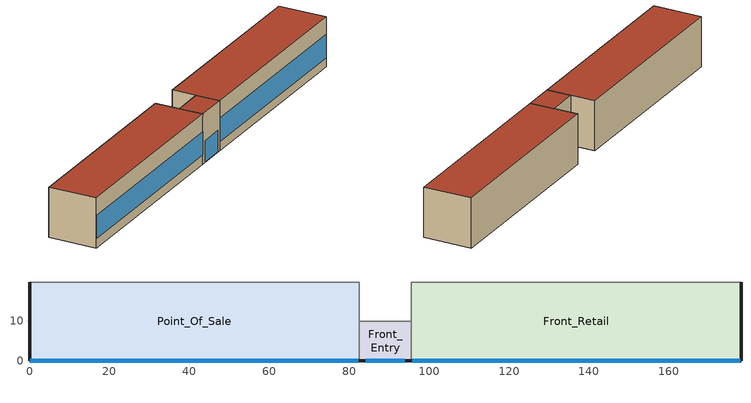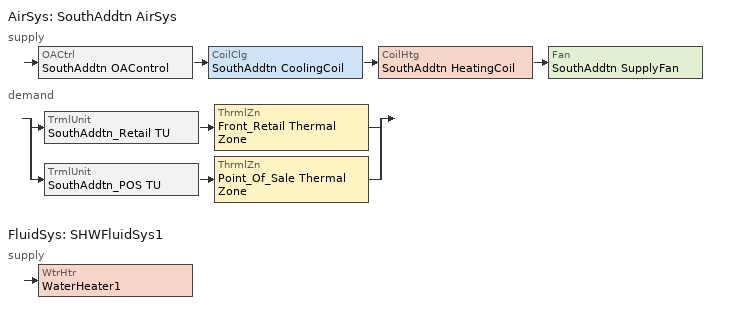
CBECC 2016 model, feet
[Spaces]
Front_Entry
 floor ground (Base_CZ12-SlabOnOrBelowGradeF073): 95.59,9.84 95.59,0 82.46,0 82.46,9.84 z0
 wall outside (Base_CZ12-NonresMetalFrameWallU062_New): 82.46,0 95.59,0 z0:20
 wall to - none - (Base_CZ12-NonresMetalFrameWallU062): 82.46,9.84 95.59,9.84 z0:20
 wall to Front_Retail (Base_CZ12-NonresMetalFrameWallU062_New-Int): 95.59,0 95.59,9.84 z0:20
 wall to Point_Of_Sale (Base_CZ12-NonresMetalFrameWallU062_New-Int): 82.46,9.84 82.46,0 z0:20
 window (FixedWindowU35): 84.1,0 93.95,0 z0.16:8.73
 roof outside (Base_CZ12-FlatNonresWoodFramingAndOtherRoofUnconditioned): 95.59,0 95.59,9.84 82.46,9.84 82.46,0 z20
- none -
 wall to Front_Retail (NACM_Interior Wall): 178.05,19.68 95.59,19.68 95.59,9.84 z0:20
 wall to Point_Of_Sale (NACM_Interior Wall): 82.46,9.84 82.46,19.68 0,19.68 z0:20
Front_Retail
 floor ground (Base_CZ12-SlabOnOrBelowGradeF073): 178.05,19.68 178.05,0 95.59,0 95.59,19.68 z0
 wall outside (Base_CZ12-NonresMetalFrameWallU062_New): 95.59,0 178.05,0 178.05,19.68 z0:20
 window (FixedWindowU35): 95.75,0 177.89,0 z3.74:12.98
 roof outside (Base_CZ12-FlatNonresWoodFramingAndOtherRoofU039): 178.05,0 178.05,19.68 95.59,19.68 95.59,0 z20
Point_Of_Sale
 floor ground (Base_CZ12-SlabOnOrBelowGradeF073): 82.46,19.68 82.46,0 0,0 0,19.68 z0
 wall outside (Base_CZ12-NonresMetalFrameWallU062_New): 0,19.68 0,0 82.46,0 z0:20
 window (FixedWindowU35): 0.16,0 82.3,0 z3.74:12.98
 roof outside (Base_CZ12-FlatNonresWoodFramingAndOtherRoofU039): 82.46,0 82.46,19.68 0,19.68 0,0 z20
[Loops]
AirSys 'SouthAddtn AirSys'
 supply: OACtrl 'SouthAddtn OAControl' > CoilClg 'SouthAddtn CoolingCoil' > CoilHtg 'SouthAddtn HeatingCoil' > Fan 'SouthAddtn SupplyFan'
 demand: split
  | TrmlUnit 'SouthAddtn_Retail TU' > ThrmlZn 'Front_Retail Thermal Zone'
  | TrmlUnit 'SouthAddtn_POS TU' > ThrmlZn 'Point_Of_Sale Thermal Zone'
FluidSys 'SHWFluidSys1'
 supply: WtrHtr 'WaterHeater1'
[Proj]
050006-RetlMed-Run27: ZipCode=90045; CompType=AdditionComplete
[Bldg]
Retail Standalone: WholeBldgModeled=0; TotStoryCnt=1; AboveGrdStoryCnt=1; TotFlrArea=24692; NonResFlrArea=24563; TotCondVol=491263; PlantHtgCap=481362; CoilClgCap=736894
[ConsAssm]
Name | CompatibleSurfType | ExtRoughness | MatRef[1] | MatRef[2] | MatRef[3] | MatRef[4] | SlabType | CRRCInitialRefl | CRRCAgedRefl | CRRCInitialEmit | CRRCAgedEmit | CRRCProdID
Base_CZ12-NonresMetalFrameWallU062_New-Int; Base_CZ12-NonresMetalFrameWallU062 | InteriorWall | MediumRough | Stucco - 7/8 in. | Compliance Insulation R13.99 | Air - Metal Wall Framing - 16 or 24 in. OC | Gypsum Board - 1/2 in.
Base_CZ12-NonresMetalFrameWallU062_New | ExteriorWall | MediumRough | Stucco - 7/8 in. | Compliance Insulation R13.99 | Air - Metal Wall Framing - 16 or 24 in. OC | Gypsum Board - 1/2 in.
Base_CZ12-SlabOnOrBelowGradeF073 | UndergroundFloor |  | Concrete - 140 lb/ft3 - 6 in. |  |  |  | UnheatedSlabOnGrade
Base_CZ12-FlatNonresWoodFramingAndOtherRoofU039 | Roof | MediumRough | Metal Standing Seam - 1/16 in. | Compliance Insulation R24.86 |  |  |  | 0.63 | 0.63 | 0.85 | 0.85 | XXXX-XXXX
Base_CZ12-FlatNonresWoodFramingAndOtherRoofUnconditioned | Roof | MediumRough | Metal Standing Seam - 1/16 in. |  |  |  |  | 0.63 | 0.63 | 0.85 | 0.85 | XXXX-XXXX
NACM_Interior Wall | InteriorWall |  | NACM_Gypsum Board 5/8in | NACM_Gypsum Board 5/8in
[Mat]
Name | CodeCat | CodeItem
Stucco - 7/8 in. | Plastering Materials | Stucco - 7/8 in.
Compliance Insulation R13.99 | Insulation Board | Compliance Insulation R13.99
Air - Metal Wall Framing - 16 or 24 in. OC | Air | Air - Metal Wall Framing - 16 or 24 in. OC
Gypsum Board - 1/2 in. | Bldg Board and Siding | Gypsum Board - 1/2 in.
Concrete - 140 lb/ft3 - 6 in. | Concrete | Concrete - 140 lb/ft3 - 6 in.
Metal Standing Seam - 1/16 in. | Roofing | Metal Standing Seam - 1/16 in.
Compliance Insulation R24.86 | Insulation Board | Compliance Insulation R24.86
NACM_Gypsum Board 5/8in | Bldg Board and Siding | Gypsum Board - 5/8 in.
[FenCons]
FixedWindowU35: FenType=VerticalFenestration; FenProdType=FixedWindow; AssmContext=Manufactured; CertificationMthd=NFRCRated; GlzTint=TintedGlazing; SHGC=0.32; UFactor=0.35; VT=0.53
[Story]
Building Story 1
[Spc] Story=Building Story 1; SHWFluidSegRef=SHWSupply1
Name | CondgType | ThrmlZnRef | Vol | SpcFuncDefaultsRef | IntLPDReg | SecSide100PctControlled | PriSideDayltgIllumSetpt | SecSideDayltgIllumSetpt | DayltgCtrlType | LtgStatus | IntLtgSpecMthd
Front_Entry | Unconditioned | Front_Entry Thermal Zone | 2583.34 | Retail Main Entry | 1.2 | 0 | 200 | 200 | ContinuousPlusOff
Front_Retail |  | Front_Retail Thermal Zone | 32466.1 | Retail Sales |  | 1 | 950 | 950 | Continuous | New | TailoredMethod
Point_Of_Sale |  | Point_Of_Sale Thermal Zone | 32466.1 | Retail Sales | 1.15 | 1 | 950 | 950 | Continuous
[IntLtgSys] Spc=Front_Retail; LumRef[1]=Luminaire 1
Name | LumCnt[1] | DaylitAreaType | AllowType | AllowArea
Front_Retail_GenLtgSys | 81 | SecondarySidelit
Front_Retail_Task&FloorDisplayLtgSys | 38 | PrimarySidelit | TailoredFloorDisplayAllowance | 810
[ThrmlZn]
Name | Type | PriAirCondgSysRef[1]
Front_Entry Thermal Zone | Unconditioned
Front_Retail Thermal Zone; Point_Of_Sale Thermal Zone |  | SouthAddtn AirSys
[AirSys]
SouthAddtn AirSys: Type=SZAC; CtrlZnRef=Front_Retail Thermal Zone; DuctLctn=Conditioned
[AirSeg] Sys=SouthAddtn AirSys
Name | Type | Path
SouthAddtn Supply AirSeg | Supply | Ducted
SouthAddtn Return AirSeg | Return | Direct
[CoilClg]
SouthAddtn CoolingCoil: Sys=SouthAddtn AirSys; Type=DirectExpansion; FuelSrc=Electric; DXEER=11; DXIEER=12.7; CndsrType=Air
[CoilHtg]
SouthAddtn HeatingCoil: Sys=SouthAddtn AirSys; Type=Furnace; FuelSrc=Gas; FurnAFUE=0.78
[Fan]
SouthAddtn SupplyFan: Sys=SouthAddtn AirSys; CtrlMthd=ConstantVolume; ModelingMthd=BrakeHorsePower; MtrBHP=3.2; MtrHP=3; MtrEff=0.895
[TrmlUnit] Sys=SouthAddtn AirSys; Type=Uncontrolled; PriAirSegRef=SouthAddtn Supply AirSeg
Name | ZnServedRef
SouthAddtn_Retail TU | Front_Retail Thermal Zone
SouthAddtn_POS TU | Point_Of_Sale Thermal Zone
[OACtrl]
SouthAddtn OAControl: Sys=SouthAddtn AirSys; EconoCtrlMthd=NoEconomizer; AirSegSupRef=SouthAddtn Supply AirSeg; AirSegRetRef=SouthAddtn Return AirSeg
[FluidSys]
SHWFluidSys1: Status=Existing; Type=ServiceHotWater
[FluidSeg] Sys=SHWFluidSys1
Name | Type | Src
SHWSupply1 | PrimarySupply
SHWMakeup1 | MakeupFluid | MunicipalWater
[WtrHtr]
WaterHeater1: Sys=SHWFluidSys1; Status=Existing; FluidSegOutRef=SHWSupply1; FluidSegMakeupRef=SHWMakeup1; StorCap=250; ThrmlEff=0.85; CapRtd=160000; StdbyLossFrac=0.0134
[SpcFuncDefaults] CommRfrgEqpSchRef=RetailRefrigeration; ProcGasSchRef=RetailGasEquipment; HotWtrHtgSchRef=RetailHotWater
Name | SpcFunc | OccSchRef | IntLtgRegSchRef | RecptSchRef | InfSchRef[1] | RecptPwrDens
Retail Sales | Retail Merchandise Sales, Wholesale Showroom | RetailOccupancy | RetailLights | RetailReceptacle | RetailInfiltration
Retail Main Entry | Lobby, Main Entry | AssemblyOccupancy | AssemblyLights | AssemblyReceptacle | AssemblyInfiltration | 0
[Lum]
Luminaire 1: Pwr=32
[SchDay] Type=Fraction
Name | Hr
OnDay | ( 1, 1, 1, 1, 1, 1, 1, 1, 1, 1, 1, 1, 1, 1, 1, 1, 1, 1, 1, 1, 1, 1, 1, 1 )
OffDay | ( 0, 0, 0, 0, 0, 0, 0, 0, 0, 0, 0, 0, 0, 0, 0, 0, 0, 0, 0, 0, 0, 0, 0, 0 )
RetailOccupancyWD | ( 0, 0, 0, 0, 0, 0, 0, 0.1, 0.2, 0.5, 0.5, 0.7, 0.7, 0.7, 0.7, 0.8, 0.7, 0.5, 0.5, 0.3, 0.3, 0, 0, 0 )
RetailOccupancySat | ( 0, 0, 0, 0, 0, 0, 0, 0.1, 0.2, 0.5, 0.6, 0.8, 0.8, 0.8, 0.8, 0.8, 0.8, 0.6, 0.2, 0.2, 0.2, 0.1, 0, 0 )
RetailOccupancySun | ( 0, 0, 0, 0, 0, 0, 0, 0, 0, 0.1, 0.2, 0.2, 0.4, 0.4, 0.4, 0.4, 0.4, 0.2, 0.1, 0, 0, 0, 0, 0 )
RetailLightsWD | ( 0.05, 0.05, 0.05, 0.05, 0.05, 0.05, 0.05, 0.2, 0.5, 0.85, 0.85, 0.85, 0.85, 0.85, 0.85, 0.85, 0.85, 0.85, 0.55, 0.55, 0.5, 0.2, 0.05, 0.05 )
RetailLightsSat | ( 0.05, 0.05, 0.05, 0.05, 0.05, 0.05, 0.05, 0.1, 0.3, 0.55, 0.85, 0.85, 0.85, 0.85, 0.85, 0.85, 0.85, 0.85, 0.5, 0.3, 0.3, 0.1, 0.05, 0.05 )
RetailLightsSun | ( 0.05, 0.05, 0.05, 0.05, 0.05, 0.05, 0.05, 0.05, 0.1, 0.1, 0.4, 0.4, 0.55, 0.55, 0.55, 0.55, 0.55, 0.4, 0.2, 0.05, 0.05, 0.05, 0.05, 0.05 )
RetailReceptacleWD | ( 0.05, 0.05, 0.05, 0.05, 0.05, 0.05, 0.05, 0.2, 0.5, 0.9, 0.9, 0.9, 0.9, 0.9, 0.9, 0.9, 0.9, 0.9, 0.6, 0.6, 0.5, 0.2, 0.05, 0.05 )
RetailReceptacleSat | ( 0.05, 0.05, 0.05, 0.05, 0.05, 0.05, 0.05, 0.1, 0.3, 0.6, 0.9, 0.9, 0.9, 0.9, 0.9, 0.9, 0.9, 0.9, 0.5, 0.3, 0.3, 0.1, 0.05, 0.05 )
RetailReceptacleSun | ( 0.05, 0.05, 0.05, 0.05, 0.05, 0.05, 0.05, 0.05, 0.1, 0.1, 0.4, 0.4, 0.6, 0.6, 0.6, 0.6, 0.6, 0.4, 0.2, 0.05, 0.05, 0.05, 0.05, 0.05 )
RetailInfiltrationWD | ( 1, 1, 1, 1, 1, 1, 0.25, 0.25, 0.25, 0.25, 0.25, 0.25, 0.25, 0.25, 0.25, 0.25, 0.25, 0.25, 0.25, 0.25, 0.25, 1, 1, 1 )
RetailInfiltrationSat | ( 1, 1, 1, 1, 1, 1, 0.25, 0.25, 0.25, 0.25, 0.25, 0.25, 0.25, 0.25, 0.25, 0.25, 0.25, 0.25, 0.25, 0.25, 0.25, 0.25, 1, 1 )
RetailInfiltrationSun | ( 1, 1, 1, 1, 1, 1, 1, 1, 0.25, 0.25, 0.25, 0.25, 0.25, 0.25, 0.25, 0.25, 0.25, 1, 1, 1, 1, 1, 1, 1 )
RetailHotWaterWD | ( 0.04, 0.05, 0.05, 0.04, 0.04, 0.04, 0.04, 0.15, 0.23, 0.32, 0.41, 0.57, 0.62, 0.61, 0.5, 0.45, 0.46, 0.47, 0.42, 0.34, 0.33, 0.23, 0.13, 0.08 )
RetailHotWaterSat | ( 0.11, 0.1, 0.08, 0.06, 0.06, 0.06, 0.07, 0.2, 0.24, 0.27, 0.42, 0.54, 0.59, 0.6, 0.49, 0.48, 0.47, 0.46, 0.44, 0.36, 0.29, 0.22, 0.16, 0.13 )
RetailHotWaterSun | ( 0.07, 0.07, 0.07, 0.06, 0.06, 0.06, 0.07, 0.1, 0.12, 0.14, 0.29, 0.31, 0.36, 0.36, 0.34, 0.35, 0.37, 0.34, 0.25, 0.27, 0.21, 0.16, 0.1, 0.06 )
RetailRefrigerationWD; RetailRefrigerationSat; RetailRefrigerationSun | ( 0.9, 0.9, 0.9, 0.9, 0.9, 0.9, 0.9, 0.9, 0.9, 0.9, 0.9, 0.9, 0.9, 0.9, 0.9, 0.9, 0.9, 0.9, 0.9, 0.9, 0.9, 0.9, 0.9, 0.9 )
RetailGasEquipmentWD; RetailGasEquipmentSat; RetailGasEquipmentSun | ( 0, 0, 0, 0, 0, 0, 0, 0.5, 0.5, 0.75, 0.9, 0.9, 0.9, 0.75, 0.75, 0.9, 0.9, 0.9, 0.75, 0.5, 0.5, 0, 0, 0 )
AssemblyOccupancyWD | ( 0, 0, 0, 0, 0, 0, 0, 0, 0.2, 0.2, 0.2, 0.8, 0.8, 0.8, 0.8, 0.8, 0.8, 0.8, 0.2, 0.2, 0.2, 0.2, 0.1, 0 )
AssemblyOccupancySat | ( 0, 0, 0, 0, 0, 0, 0, 0, 0.2, 0.2, 0.2, 0.6, 0.6, 0.6, 0.6, 0.6, 0.6, 0.6, 0.6, 0.6, 0.6, 0.8, 0.1, 0 )
AssemblyOccupancySun | ( 0, 0, 0, 0, 0, 0, 0, 0, 0.1, 0.1, 0.1, 0.1, 0.1, 0.7, 0.7, 0.7, 0.7, 0.7, 0.7, 0.7, 0.7, 0.7, 0.2, 0 )
AssemblyLightsWD | ( 0.05, 0.05, 0.05, 0.05, 0.05, 0.05, 0.35, 0.35, 0.35, 0.65, 0.65, 0.65, 0.65, 0.65, 0.65, 0.65, 0.65, 0.65, 0.65, 0.65, 0.65, 0.65, 0.25, 0.05 )
AssemblyLightsSat | ( 0.05, 0.05, 0.05, 0.05, 0.05, 0.05, 0.05, 0.3, 0.3, 0.4, 0.4, 0.4, 0.4, 0.4, 0.4, 0.4, 0.4, 0.4, 0.4, 0.4, 0.4, 0.4, 0.4, 0.05 )
AssemblyLightsSun | ( 0.05, 0.05, 0.05, 0.05, 0.05, 0.05, 0.05, 0.3, 0.3, 0.3, 0.3, 0.3, 0.55, 0.55, 0.55, 0.55, 0.55, 0.55, 0.55, 0.55, 0.55, 0.55, 0.05, 0.05 )
AssemblyReceptacleWD | ( 0.05, 0.05, 0.05, 0.05, 0.05, 0.05, 0.4, 0.4, 0.4, 0.75, 0.75, 0.75, 0.75, 0.75, 0.75, 0.75, 0.75, 0.75, 0.75, 0.75, 0.75, 0.75, 0.25, 0.05 )
AssemblyReceptacleSat | ( 0.05, 0.05, 0.05, 0.05, 0.05, 0.05, 0.05, 0.3, 0.3, 0.5, 0.5, 0.5, 0.5, 0.5, 0.5, 0.5, 0.5, 0.5, 0.5, 0.5, 0.5, 0.5, 0.5, 0.05 )
AssemblyReceptacleSun | ( 0.05, 0.05, 0.05, 0.05, 0.05, 0.05, 0.05, 0.3, 0.3, 0.3, 0.3, 0.3, 0.65, 0.65, 0.65, 0.65, 0.65, 0.65, 0.65, 0.65, 0.65, 0.65, 0.05, 0.05 )
AssemblyInfiltrationWD | ( 1, 1, 1, 1, 1, 0.25, 0.25, 0.25, 0.25, 0.25, 0.25, 0.25, 0.25, 0.25, 0.25, 0.25, 0.25, 0.25, 0.25, 0.25, 0.25, 0.25, 0.25, 1 )
AssemblyInfiltrationSat; AssemblyInfiltrationSun | ( 1, 1, 1, 1, 1, 1, 0.25, 0.25, 0.25, 0.25, 0.25, 0.25, 0.25, 0.25, 0.25, 0.25, 0.25, 0.25, 0.25, 0.25, 0.25, 0.25, 0.25, 1 )
[Sch] Type=Fraction
Name | SchWeekRef[1]
RetailOccupancy | RetailOccupancyWk
RetailLights | RetailLightsWk
RetailReceptacle | RetailReceptacleWk
RetailInfiltration | RetailInfiltrationWk
RetailHotWater | RetailHotWaterWk
RetailRefrigeration | RetailRefrigerationWk
RetailGasEquipment | RetailGasEquipmentWk
AssemblyOccupancy | AssemblyOccupancyWk
AssemblyLights | AssemblyLightsWk
AssemblyReceptacle | AssemblyReceptacleWk
AssemblyInfiltration | AssemblyInfiltrationWk
[SchWeek] Type=Fraction
Name | SchDaySunRef | SchDayMonRef | SchDayTueRef | SchDayWedRef | SchDayThuRef | SchDayFriRef | SchDaySatRef | SchDayHolRef | SchDayClgDDRef | SchDayHtgDDRef
RetailOccupancyWk | RetailOccupancySun | RetailOccupancyWD | RetailOccupancyWD | RetailOccupancyWD | RetailOccupancyWD | RetailOccupancyWD | RetailOccupancySat | RetailOccupancySun | OnDay | OffDay
RetailLightsWk | RetailLightsSun | RetailLightsWD | RetailLightsWD | RetailLightsWD | RetailLightsWD | RetailLightsWD | RetailLightsSat | RetailLightsSun | OnDay | OffDay
RetailReceptacleWk | RetailReceptacleSun | RetailReceptacleWD | RetailReceptacleWD | RetailReceptacleWD | RetailReceptacleWD | RetailReceptacleWD | RetailReceptacleSat | RetailReceptacleSun | OnDay | OffDay
RetailInfiltrationWk | RetailInfiltrationSun | RetailInfiltrationWD | RetailInfiltrationWD | RetailInfiltrationWD | RetailInfiltrationWD | RetailInfiltrationWD | RetailInfiltrationSat | RetailInfiltrationSun | RetailInfiltrationWD | RetailInfiltrationSat
RetailHotWaterWk | RetailHotWaterSun | RetailHotWaterWD | RetailHotWaterWD | RetailHotWaterWD | RetailHotWaterWD | RetailHotWaterWD | RetailHotWaterSat | RetailHotWaterSun | RetailHotWaterWD | RetailHotWaterSat
RetailRefrigerationWk | RetailRefrigerationSun | RetailRefrigerationWD | RetailRefrigerationWD | RetailRefrigerationWD | RetailRefrigerationWD | RetailRefrigerationWD | RetailRefrigerationSat | RetailRefrigerationSun | OnDay | OffDay
RetailGasEquipmentWk | RetailGasEquipmentSun | RetailGasEquipmentWD | RetailGasEquipmentWD | RetailGasEquipmentWD | RetailGasEquipmentWD | RetailGasEquipmentWD | RetailGasEquipmentSat | RetailGasEquipmentSun | OnDay | OffDay
AssemblyOccupancyWk | AssemblyOccupancySun | AssemblyOccupancyWD | AssemblyOccupancyWD | AssemblyOccupancyWD | AssemblyOccupancyWD | AssemblyOccupancyWD | AssemblyOccupancySat | AssemblyOccupancySun | OnDay | OffDay
AssemblyLightsWk | AssemblyLightsSun | AssemblyLightsWD | AssemblyLightsWD | AssemblyLightsWD | AssemblyLightsWD | AssemblyLightsWD | AssemblyLightsSat | AssemblyLightsSun | OnDay | OffDay
AssemblyReceptacleWk | AssemblyReceptacleSun | AssemblyReceptacleWD | AssemblyReceptacleWD | AssemblyReceptacleWD | AssemblyReceptacleWD | AssemblyReceptacleWD | AssemblyReceptacleSat | AssemblyReceptacleSun | OnDay | OffDay
AssemblyInfiltrationWk | AssemblyInfiltrationSun | AssemblyInfiltrationWD | AssemblyInfiltrationWD | AssemblyInfiltrationWD | AssemblyInfiltrationWD | AssemblyInfiltrationWD | AssemblyInfiltrationSat | AssemblyInfiltrationSun | AssemblyInfiltrationWD | AssemblyInfiltrationWD
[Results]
End Use | Proposed Design Site (MWh) | Proposed Design Site (MBtu) | Proposed Design TDV (kBtu/ft²-yr) | Standard Design Site (MWh) | Standard Design Site (MBtu) | Standard Design TDV (kBtu/ft²-yr) | Compliance TDV Margin (kBtu/ft²-yr)
Space Heating | -- | 1.2 | 0.08 | -- | 1.3 | 0.09 | 0.01
Space Cooling | 11.0 | -- | 13.71 | 3.6 | -- | 7.91 | -5.80
Indoor Fans | 14.1 | -- | 13.37 | 23.7 | -- | 22.57 | 9.20
Heat Rejection | -- | -- | -- | -- | -- | -- | --
Pumps & Misc. | -- | -- | -- | -- | -- | -- | --
Domestic Hot Water | -- | 35.6 | 2.08 | -- | 35.6 | 2.08 | --
Indoor Lighting | 9.5 | -- | 9.18 | 8.0 | -- | 7.80 | -1.38
COMPLIANCE TOTAL | 34.6 | 36.8 | 38.42 | 35.3 | 36.9 | 40.45 | 2.03
Receptacle | 12.0 | -- | 12.14 | 12.0 | -- | 12.14 | 
Process | -- | -- | -- | -- | -- | -- | 
Other Ltg | 0.2 | -- | 0.17 | 0.4 | -- | 0.43 | 
TOTAL | 46.8 | 36.8 | 50.73 | 47.7 | 36.9 | 53.02 | 
PASS
